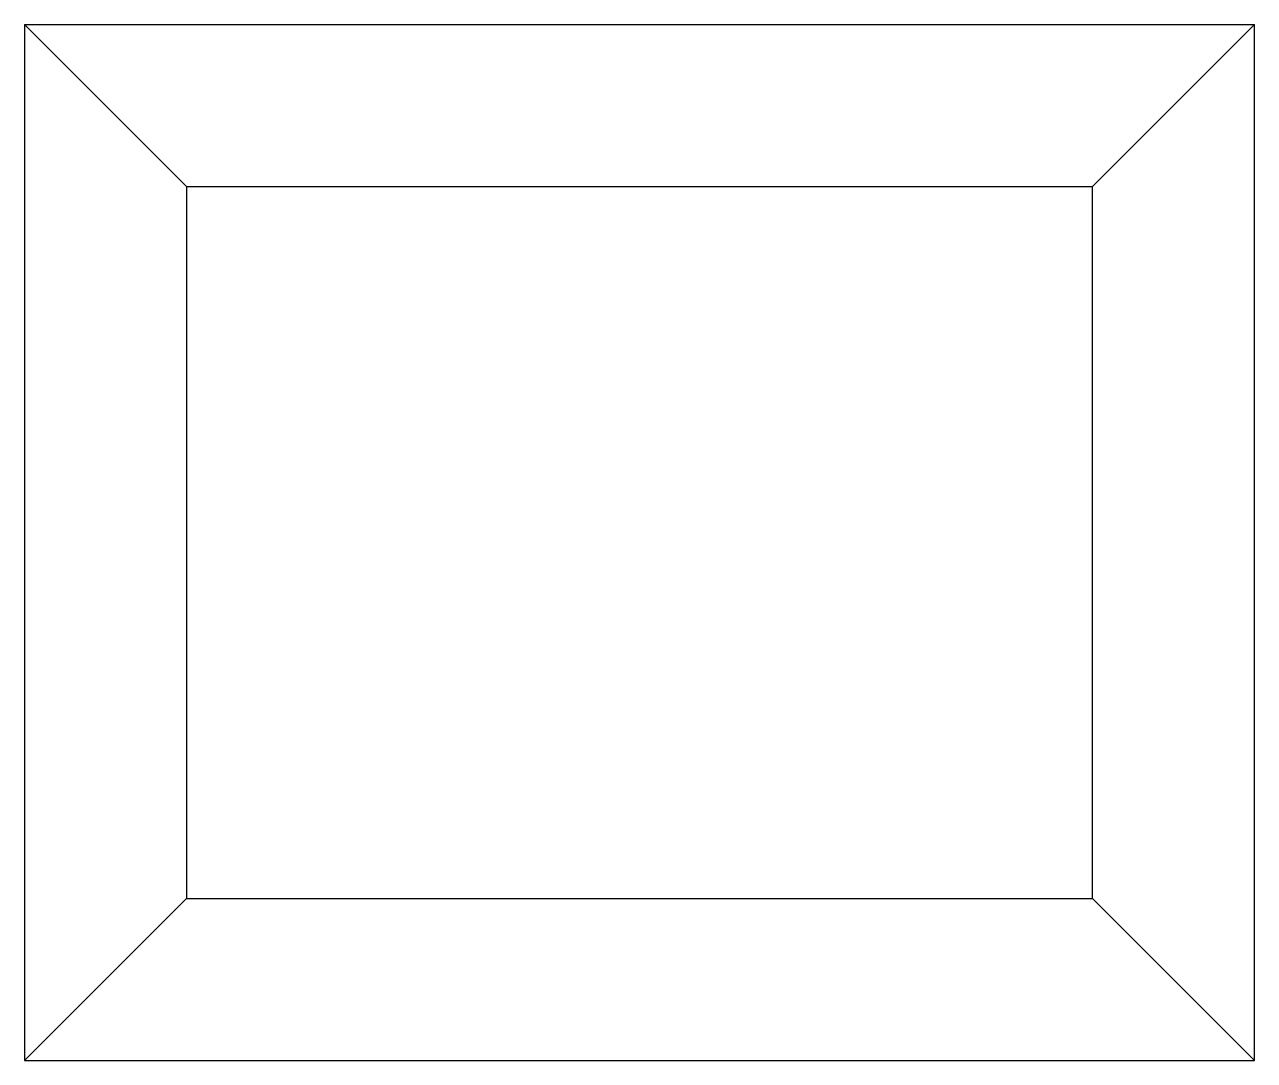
# Model space of a CAD drawing. Header units: inches. Extents: x -30 to 16.5, y -2.5 to 13.5.
# Drawn here: x -2.5 to 16.5, y -2.5 to 13.5 of the extents above.
import ezdxf

# ---------------------------------------------------------------- set-up
doc = ezdxf.new("R2010")
doc.units = ezdxf.units.IN
doc.header["$MEASUREMENT"] = 0
doc.layers.get('0').update_dxf_attribs({"lineweight": 25})

msp = doc.modelspace()

# ---------------------------------------------------------------- linework, layer by layer
for p, q in [((-2.5, 13.5), (16.5, 13.5)), ((-2.5, 13.5), (-2.5, -2.5)), ((0, 11), (-2.5, 13.5)), ((14, 11), (16.5, 13.5)), ((16.5, -2.5), (16.5, 13.5)), ((0, 11), (0, 0)), ((0, 11), (14, 11)), ((14, 0), (14, 11)), ((0, 0), (-2.5, -2.5)), ((0, 0), (14, 0)), ((14, 0), (16.5, -2.5)), ((-2.5, -2.5), (16.5, -2.5))]:
    msp.add_line(p, q)

doc.saveas('drawing.dxf')
